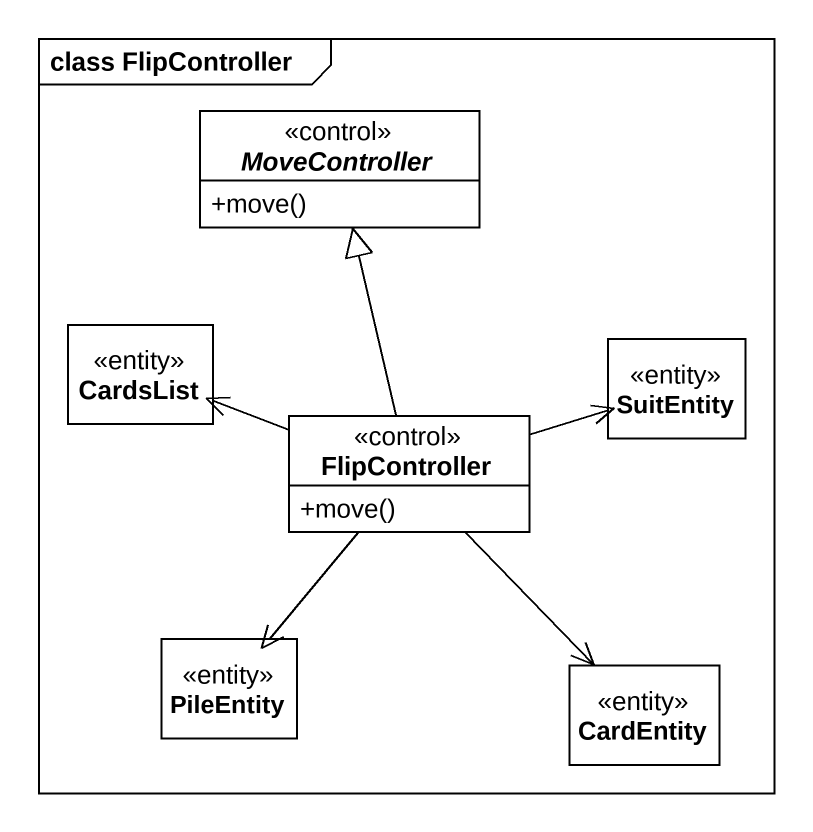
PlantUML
@startuml
mainframe class FlipController
hide circle
hide empty members
skinparam classAttributeIconSize 0
abstract class MoveController <<control>> {
  +move()
}
class CardsList <<entity>>
class SuitEntity <<entity>>
class FlipController <<control>> {
  +move()
}
class PileEntity <<entity>>
class CardEntity <<entity>>
FlipController -up-|> MoveController
FlipController -left-> CardsList
FlipController -right-> SuitEntity
FlipController --> PileEntity
FlipController --> CardEntity
@enduml
